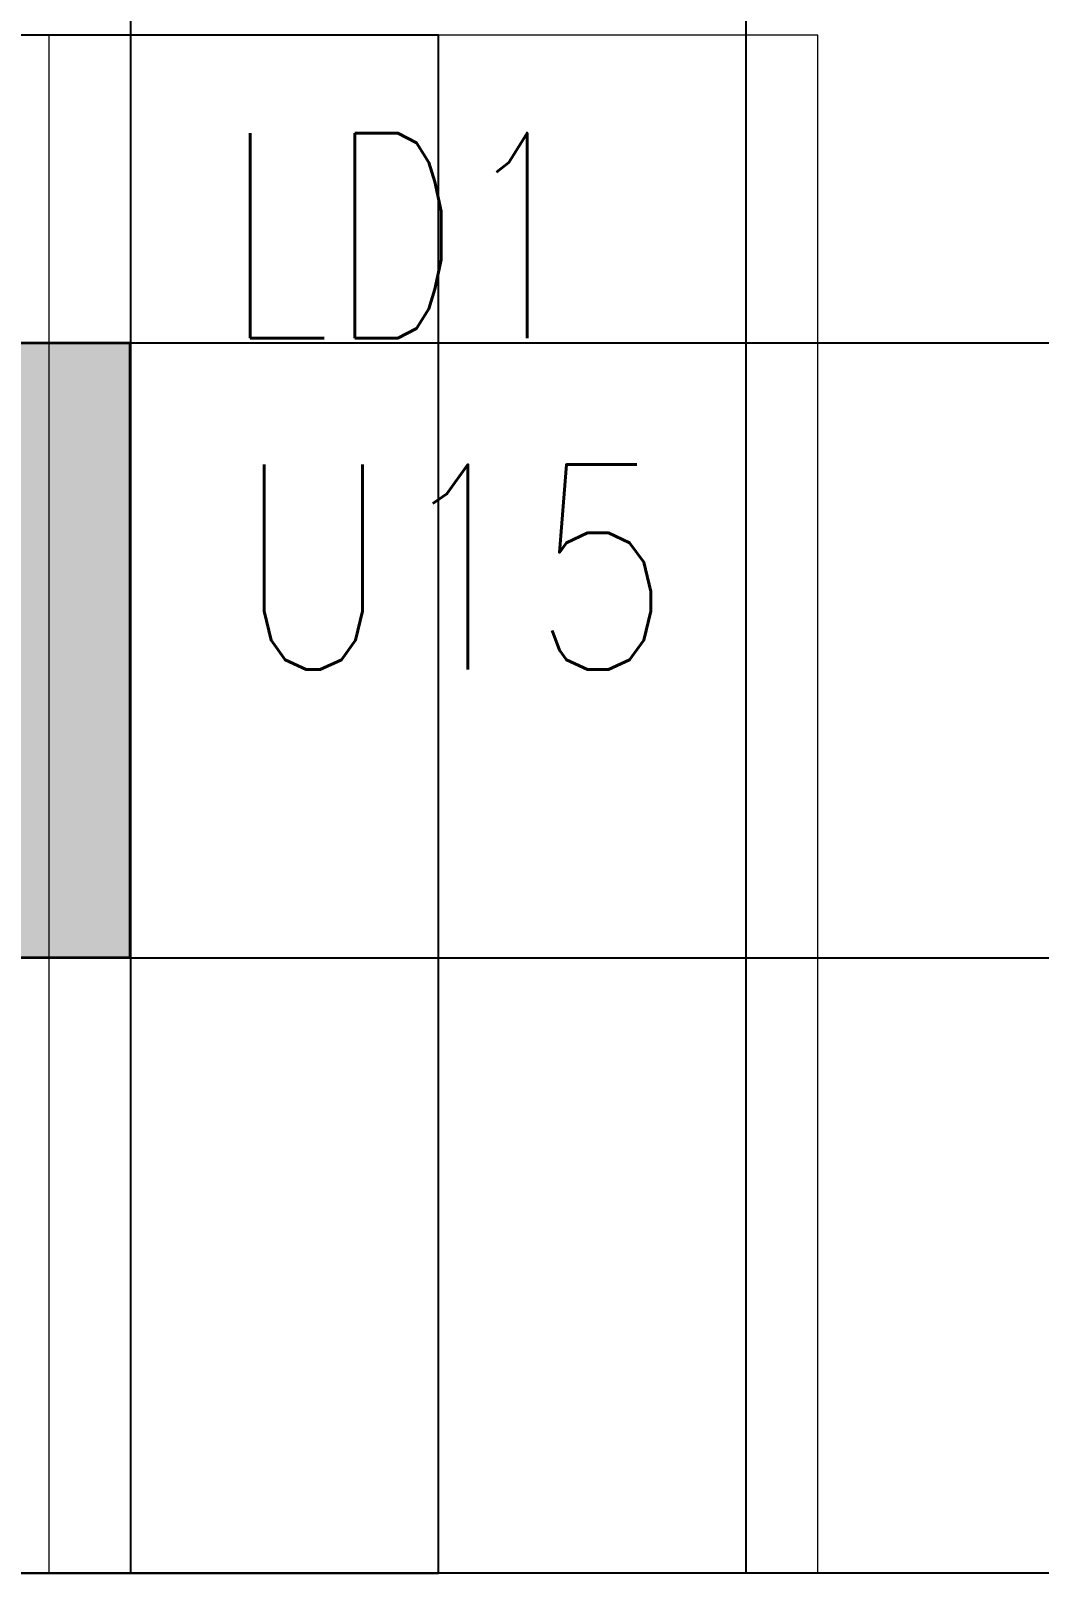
# Model space of a CAD drawing. Extents: x -12260 to 184725, y -29287 to 19916.
# Drawn here: x 35708 to 36692, y -12830 to -11326 of the extents above; entities that cross this region are included whole.
import ezdxf
from ezdxf.enums import TextEntityAlignment as Align

# ---------------------------------------------------------------- set-up
doc = ezdxf.new("R2010")
doc.units = 0
doc.header["$LTSCALE"] = 0.25
doc.linetypes.add('DASHDOT', pattern=[25.4, 12.7, -6.35, 0, -6.35])
doc.layers.add('01-First Floor-FUR$0$FALSE CEILING', color=251, linetype='Continuous')
for name, color, linetype, lineweight in [('01-First Floor-FUR$0$LOADING', 253, 'Continuous', 5), ('E-LITE-CIRC', 6, 'Continuous', 25), ('E-LITE-CIRC-NUMB', 6, 'Continuous', 25), ('E-LITE-CLNG', 150, 'Continuous', 35), ('E-LITE-CLNG-CNDT', 6, 'DASHDOT', 35), ('E-LITE-CTRL', 6, 'Continuous', 25), ('E-LITE-IDEN', 6, 'Continuous', 25)]:
    doc.layers.add(name, color=color, linetype=linetype, lineweight=lineweight)
doc.styles.add('DC_SIMPLEX', font='SIMPLEX.shx', dxfattribs={"width": 0.7})

# ---------------------------------------------------------------- blocks, each defined once
blk = doc.blocks.new('*U228')
h = blk.add_hatch(color=254)
h.dxf.hatch_style = 1
h.paths.add_polyline_path([(-300, 300), (-300, -300), (300, -300), (300, 300)])
edge = h.paths.add_edge_path(flags=16)
edge.add_arc((0, 0), 45, 0, 360)
blk.add_lwpolyline([(-300, 300), (-300, -300), (300, -300), (300, 300)], close=True)
blk.add_circle((0, 0), 45)
at = {"layer": 'E-LITE-CIRC-NUMB', "style": 'DC_SIMPLEX', "width": 0.7, "flags": 8}
blk.add_attdef('CIRCUIT', text='', height=200, rotation=0, dxfattribs=at).set_placement((-473.9, 300), align=Align.RIGHT)
at = {"layer": 'E-LITE-CTRL', "style": 'DC_SIMPLEX', "width": 0.7, "flags": 8}
blk.add_attdef('CONTROL', (1118.9, -935), '', height=200, rotation=360, dxfattribs=at)
at = {"layer": 'E-LITE-IDEN', "style": 'DC_SIMPLEX', "width": 0.7, "flags": 8}
blk.add_attdef('TYPE', (460.4, 457.6), '', height=200, rotation=360, dxfattribs=at)
blk = doc.blocks.new('01-First Floor-FUR')
at = {"layer": '01-First Floor-FUR$0$FALSE CEILING', "linetype": 'Continuous'}
for p, q in [((35806, -12830), (35806, -8830)), ((36406, -12830), (36406, -8830)), ((34976, -11630), (38476, -11630)), ((34976, -12230), (38476, -12230))]:
    blk.add_line(p, q, dxfattribs=at)
at = {"layer": '01-First Floor-FUR$0$FALSE CEILING'}
blk.add_lwpolyline([(34976, -12830), (34976, -10710), (34976, -10710), (34976, -8830), (38476, -8830), (38476, -12830), (34976, -12830)], dxfattribs=at)
at = {"layer": '01-First Floor-FUR$0$FALSE CEILING', "elevation": -0.1}
blk.add_lwpolyline([(35356, -12830), (36106, -12830), (36106, -11330), (35356, -11330)], close=True, dxfattribs=at)
at = {"layer": '01-First Floor-FUR$0$LOADING', "elevation": -0.1}
blk.add_lwpolyline([(35726, -12830), (36476, -12830), (36476, -11330), (35726, -11330)], close=True, dxfattribs=at)

msp = doc.modelspace()

# ---------------------------------------------------------------- block references
at = {"layer": 'E-LITE-CLNG'}
ref = msp.add_blockref('*U228', (35504.9, -11930, -0.1), dxfattribs=dict(at, xscale=-1))
ref.add_attrib('TYPE', 'LD1', (35898.4, -11625.5, -0.1), dxfattribs={"layer": 'E-LITE-IDEN', "height": 200, "rotation": 0, "style": 'DC_SIMPLEX', "width": 0.7, "flags": 8})
at = {"layer": 'E-LITE-CLNG-CNDT'}
msp.add_blockref('01-First Floor-FUR', (0, 0), dxfattribs=at)

# ---------------------------------------------------------------- texts
at = {"layer": 'E-LITE-CIRC', "style": 'DC_SIMPLEX', "width": 0.8}
msp.add_text('U15', height=200, rotation=0, dxfattribs=at).set_placement((35908.4, -11948.8, 0))

doc.saveas('drawing.dxf')
